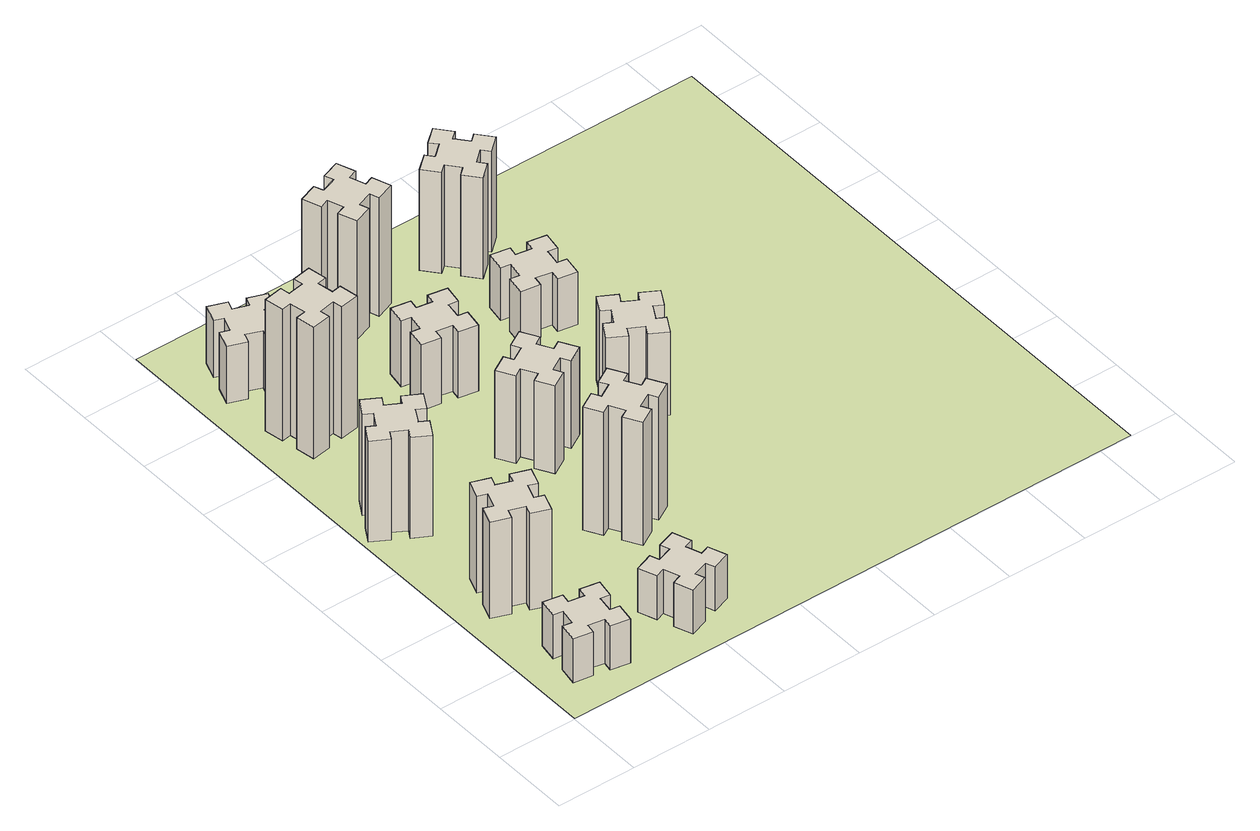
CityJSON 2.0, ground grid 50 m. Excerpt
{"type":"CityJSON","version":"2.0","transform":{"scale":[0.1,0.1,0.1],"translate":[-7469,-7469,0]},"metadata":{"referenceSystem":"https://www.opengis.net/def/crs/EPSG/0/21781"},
"CityObjects":{
"building1":{"type":"Building","attributes":{"class":"1000","function":"1000","usage":"1000","yearOfConstruction":2016,"roofType":"1000","measuredHeight":30,"storeysAboveGround":30,"storeysBelowGround":0},"geometry":[{"type":"Solid","lod":"1","boundaries":[[[[0,1,2,3,4,5,6,7,8,9,10,11,12,13,14,15,16,17,18,19]],[[17,16,20,21]],[[16,15,22,20]],[[15,14,23,22]],[[14,13,24,23]],[[13,12,25,24]],[[12,11,26,25]],[[11,10,27,26]],[[10,9,28,27]],[[9,8,29,28]],[[8,7,30,29]],[[7,6,31,30]],[[6,5,32,31]],[[5,4,33,32]],[[4,3,34,33]],[[3,2,35,34]],[[2,1,36,35]],[[1,0,37,36]],[[0,19,38,37]],[[19,18,39,38]],[[18,17,21,39]],[[24,25,26,27,28,29,30,31,32,33,34,35,36,37,38,39,21,20,22,23]]]]}]},
"building2":{"type":"Building","attributes":{"class":"1000","function":"1000","usage":"1000","yearOfConstruction":2016,"roofType":"1000","measuredHeight":66,"storeysAboveGround":30,"storeysBelowGround":0},"geometry":[{"type":"Solid","lod":"1","boundaries":[[[[40,41,42,43,44,45,46,47,48,49,50,51,52,53,54,55,56,57,58,59]],[[57,56,60,61]],[[56,55,62,60]],[[55,54,63,62]],[[54,53,64,63]],[[53,52,65,64]],[[52,51,66,65]],[[51,50,67,66]],[[50,49,68,67]],[[49,48,69,68]],[[48,47,70,69]],[[47,46,71,70]],[[46,45,72,71]],[[45,44,73,72]],[[44,43,74,73]],[[43,42,75,74]],[[42,41,76,75]],[[41,40,77,76]],[[40,59,78,77]],[[59,58,79,78]],[[58,57,61,79]],[[64,65,66,67,68,69,70,71,72,73,74,75,76,77,78,79,61,60,62,63]]]]}]},
"building3":{"type":"Building","attributes":{"class":"1000","function":"1000","usage":"1000","yearOfConstruction":2016,"roofType":"1000","measuredHeight":69,"storeysAboveGround":30,"storeysBelowGround":0},"geometry":[{"type":"Solid","lod":"1","boundaries":[[[[80,81,82,83,84,85,86,87,88,89,90,91,92,93,94,95,96,97,98,99]],[[97,96,100,101]],[[96,95,102,100]],[[95,94,103,102]],[[94,93,104,103]],[[93,92,105,104]],[[92,91,106,105]],[[91,90,107,106]],[[90,89,108,107]],[[89,88,109,108]],[[88,87,110,109]],[[87,86,111,110]],[[86,85,112,111]],[[85,84,113,112]],[[84,83,114,113]],[[83,82,115,114]],[[82,81,116,115]],[[81,80,117,116]],[[80,99,118,117]],[[99,98,119,118]],[[98,97,101,119]],[[104,105,106,107,108,109,110,111,112,113,114,115,116,117,118,119,101,100,102,103]]]]}]},
"building4":{"type":"Building","attributes":{"class":"1000","function":"1000","usage":"1000","yearOfConstruction":2016,"roofType":"1000","measuredHeight":30,"storeysAboveGround":30,"storeysBelowGround":0},"geometry":[{"type":"Solid","lod":"1","boundaries":[[[[120,121,122,123,124,125,126,127,128,129,130,131,132,133,134,135,136,137,138,139]],[[137,136,140,141]],[[136,135,142,140]],[[135,134,143,142]],[[134,133,144,143]],[[133,132,145,144]],[[132,131,146,145]],[[131,130,147,146]],[[130,129,148,147]],[[129,128,149,148]],[[128,127,150,149]],[[127,126,151,150]],[[126,125,152,151]],[[125,124,153,152]],[[124,123,154,153]],[[123,122,155,154]],[[122,121,156,155]],[[121,120,157,156]],[[120,139,158,157]],[[139,138,159,158]],[[138,137,141,159]],[[144,145,146,147,148,149,150,151,152,153,154,155,156,157,158,159,141,140,142,143]]]]}]},
"building5":{"type":"Building","attributes":{"class":"1000","function":"1000","usage":"1000","yearOfConstruction":2016,"roofType":"1000","measuredHeight":90,"storeysAboveGround":30,"storeysBelowGround":0},"geometry":[{"type":"Solid","lod":"1","boundaries":[[[[160,161,162,163,164,165,166,167,168,169,170,171,172,173,174,175,176,177,178,179]],[[177,176,180,181]],[[176,175,182,180]],[[175,174,183,182]],[[174,173,184,183]],[[173,172,185,184]],[[172,171,186,185]],[[171,170,187,186]],[[170,169,188,187]],[[169,168,189,188]],[[168,167,190,189]],[[167,166,191,190]],[[166,165,192,191]],[[165,164,193,192]],[[164,163,194,193]],[[163,162,195,194]],[[162,161,196,195]],[[161,160,197,196]],[[160,179,198,197]],[[179,178,199,198]],[[178,177,181,199]],[[184,185,186,187,188,189,190,191,192,193,194,195,196,197,198,199,181,180,182,183]]]]}]},
"building6":{"type":"Building","attributes":{"class":"1000","function":"1000","usage":"1000","yearOfConstruction":2016,"roofType":"1000","measuredHeight":39,"storeysAboveGround":30,"storeysBelowGround":0},"geometry":[{"type":"Solid","lod":"1","boundaries":[[[[200,201,202,203,204,205,206,207,208,209,210,211,212,213,214,215,216,217,218,219]],[[217,216,220,221]],[[216,215,222,220]],[[215,214,223,222]],[[214,213,224,223]],[[213,212,225,224]],[[212,211,226,225]],[[211,210,227,226]],[[210,209,228,227]],[[209,208,229,228]],[[208,207,230,229]],[[207,206,231,230]],[[206,205,232,231]],[[205,204,233,232]],[[204,203,234,233]],[[203,202,235,234]],[[202,201,236,235]],[[201,200,237,236]],[[200,219,238,237]],[[219,218,239,238]],[[218,217,221,239]],[[224,225,226,227,228,229,230,231,232,233,234,235,236,237,238,239,221,220,222,223]]]]}]},
"building7":{"type":"Building","attributes":{"class":"1000","function":"1000","usage":"1000","yearOfConstruction":2016,"roofType":"1000","measuredHeight":84,"storeysAboveGround":30,"storeysBelowGround":0},"geometry":[{"type":"Solid","lod":"1","boundaries":[[[[240,241,242,243,244,245,246,247,248,249,250,251,252,253,254,255,256,257,258,259]],[[257,256,260,261]],[[256,255,262,260]],[[255,254,263,262]],[[254,253,264,263]],[[253,252,265,264]],[[252,251,266,265]],[[251,250,267,266]],[[250,249,268,267]],[[249,248,269,268]],[[248,247,270,269]],[[247,246,271,270]],[[246,245,272,271]],[[245,244,273,272]],[[244,243,274,273]],[[243,242,275,274]],[[242,241,276,275]],[[241,240,277,276]],[[240,259,278,277]],[[259,258,279,278]],[[258,257,261,279]],[[264,265,266,267,268,269,270,271,272,273,274,275,276,277,278,279,261,260,262,263]]]]}]},
"building8":{"type":"Building","attributes":{"class":"1000","function":"1000","usage":"1000","yearOfConstruction":2016,"roofType":"1000","measuredHeight":60,"storeysAboveGround":30,"storeysBelowGround":0},"geometry":[{"type":"Solid","lod":"1","boundaries":[[[[280,281,282,283,284,285,286,287,288,289,290,291,292,293,294,295,296,297,298,299]],[[297,296,300,301]],[[296,295,302,300]],[[295,294,303,302]],[[294,293,304,303]],[[293,292,305,304]],[[292,291,306,305]],[[291,290,307,306]],[[290,289,308,307]],[[289,288,309,308]],[[288,287,310,309]],[[287,286,311,310]],[[286,285,312,311]],[[285,284,313,312]],[[284,283,314,313]],[[283,282,315,314]],[[282,281,316,315]],[[281,280,317,316]],[[280,299,318,317]],[[299,298,319,318]],[[298,297,301,319]],[[304,305,306,307,308,309,310,311,312,313,314,315,316,317,318,319,301,300,302,303]]]]}]},
"building9":{"type":"Building","attributes":{"class":"1000","function":"1000","usage":"1000","yearOfConstruction":2016,"roofType":"1000","measuredHeight":45,"storeysAboveGround":30,"storeysBelowGround":0},"geometry":[{"type":"Solid","lod":"1","boundaries":[[[[320,321,322,323,324,325,326,327,328,329,330,331,332,333,334,335,336,337,338,339]],[[337,336,340,341]],[[336,335,342,340]],[[335,334,343,342]],[[334,333,344,343]],[[333,332,345,344]],[[332,331,346,345]],[[331,330,347,346]],[[330,329,348,347]],[[329,328,349,348]],[[328,327,350,349]],[[327,326,351,350]],[[326,325,352,351]],[[325,324,353,352]],[[324,323,354,353]],[[323,322,355,354]],[[322,321,356,355]],[[321,320,357,356]],[[320,339,358,357]],[[339,338,359,358]],[[338,337,341,359]],[[344,345,346,347,348,349,350,351,352,353,354,355,356,357,358,359,341,340,342,343]]]]}]},
"building10":{"type":"Building","attributes":{"class":"1000","function":"1000","usage":"1000","yearOfConstruction":2016,"roofType":"1000","measuredHeight":81,"storeysAboveGround":30,"storeysBelowGround":0},"geometry":[{"type":"Solid","lod":"1","boundaries":[[[[360,361,362,363,364,365,366,367,368,369,370,371,372,373,374,375,376,377,378,379]],[[377,376,380,381]],[[376,375,382,380]],[[375,374,383,382]],[[374,373,384,383]],[[373,372,385,384]],[[372,371,386,385]],[[371,370,387,386]],[[370,369,388,387]],[[369,368,389,388]],[[368,367,390,389]],[[367,366,391,390]],[[366,365,392,391]],[[365,364,393,392]],[[364,363,394,393]],[[363,362,395,394]],[[362,361,396,395]],[[361,360,397,396]],[[360,379,398,397]],[[379,378,399,398]],[[378,377,381,399]],[[384,385,386,387,388,389,390,391,392,393,394,395,396,397,398,399,381,380,382,383]]]]}]},
"building11":{"type":"Building","attributes":{"class":"1000","function":"1000","usage":"1000","yearOfConstruction":2016,"roofType":"1000","measuredHeight":57,"storeysAboveGround":30,"storeysBelowGround":0},"geometry":[{"type":"Solid","lod":"1","boundaries":[[[[400,401,402,403,404,405,406,407,408,409,410,411,412,413,414,415,416,417,418,419]],[[417,416,420,421]],[[416,415,422,420]],[[415,414,423,422]],[[414,413,424,423]],[[413,412,425,424]],[[412,411,426,425]],[[411,410,427,426]],[[410,409,428,427]],[[409,408,429,428]],[[408,407,430,429]],[[407,406,431,430]],[[406,405,432,431]],[[405,404,433,432]],[[404,403,434,433]],[[403,402,435,434]],[[402,401,436,435]],[[401,400,437,436]],[[400,419,438,437]],[[419,418,439,438]],[[418,417,421,439]],[[424,425,426,427,428,429,430,431,432,433,434,435,436,437,438,439,421,420,422,423]]]]}]},
"building12":{"type":"Building","attributes":{"class":"1000","function":"1000","usage":"1000","yearOfConstruction":2016,"roofType":"1000","measuredHeight":36,"storeysAboveGround":30,"storeysBelowGround":0},"geometry":[{"type":"Solid","lod":"1","boundaries":[[[[440,441,442,443,444,445,446,447,448,449,450,451,452,453,454,455,456,457,458,459]],[[457,456,460,461]],[[456,455,462,460]],[[455,454,463,462]],[[454,453,464,463]],[[453,452,465,464]],[[452,451,466,465]],[[451,450,467,466]],[[450,449,468,467]],[[449,448,469,468]],[[448,447,470,469]],[[447,446,471,470]],[[446,445,472,471]],[[445,444,473,472]],[[444,443,474,473]],[[443,442,475,474]],[[442,441,476,475]],[[441,440,477,476]],[[440,459,478,477]],[[459,458,479,478]],[[458,457,461,479]],[[464,465,466,467,468,469,470,471,472,473,474,475,476,477,478,479,461,460,462,463]]]]}]},
"building13":{"type":"Building","attributes":{"class":"1000","function":"1000","usage":"1000","yearOfConstruction":2016,"roofType":"1000","measuredHeight":69,"storeysAboveGround":30,"storeysBelowGround":0},"geometry":[{"type":"Solid","lod":"1","boundaries":[[[[480,481,482,483,484,485,486,487,488,489,490,491,492,493,494,495,496,497,498,499]],[[497,496,500,501]],[[496,495,502,500]],[[495,494,503,502]],[[494,493,504,503]],[[493,492,505,504]],[[492,491,506,505]],[[491,490,507,506]],[[490,489,508,507]],[[489,488,509,508]],[[488,487,510,509]],[[487,486,511,510]],[[486,485,512,511]],[[485,484,513,512]],[[484,483,514,513]],[[483,482,515,514]],[[482,481,516,515]],[[481,480,517,516]],[[480,499,518,517]],[[499,498,519,518]],[[498,497,501,519]],[[504,505,506,507,508,509,510,511,512,513,514,515,516,517,518,519,501,500,502,503]]]]}]},
"landuse1":{"type":"LandUse","attributes":{"name":"plot1","function":"1010"},"geometry":[{"type":"MultiSurface","lod":"1","boundaries":[[[520,521,522,523]]]}]}
},
"vertices":[
[444,475,0],[345,492,0],[356,551,0],[237,572,0],[217,454,0],[276,444,0],[258,345,0],[199,356,0],[178,237,0],[297,217,0],[307,276,0],[405,258,0],[395,199,0],[513,178,0],[534,297,0],[475,307,0],[492,405,0],[551,395,0],[572,513,0],[454,534,0],[492,405,300],[551,395,300],[475,307,300],[534,297,300],[513,178,300],[395,199,300],[405,258,300],[307,276,300],[297,217,300],[178,237,300],[199,356,300],[258,345,300],[276,444,300],[217,454,300],[237,572,300],[356,551,300],[345,492,300],[444,475,300],[454,534,300],[572,513,300],
[289,1100,0],[255,1006,0],[199,1027,0],[157,914,0],[270,873,0],[291,929,0],[385,895,0],[364,839,0],[477,797,0],[518,910,0],[462,931,0],[496,1025,0],[552,1004,0],[593,1117,0],[480,1158,0],[460,1102,0],[366,1136,0],[387,1192,0],[274,1233,0],[233,1120,0],[366,1136,660],[387,1192,660],[460,1102,660],[480,1158,660],[593,1117,660],[552,1004,660],[496,1025,660],[462,931,660],[518,910,660],[477,797,660],[364,839,660],[385,895,660],[291,929,660],[270,873,660],[157,914,660],[199,1027,660],[255,1006,660],[289,1100,660],[233,1120,660],[274,1233,660],
[374,1926,0],[287,1976,0],[317,2028,0],[213,2088,0],[153,1984,0],[205,1954,0],[155,1867,0],[103,1897,0],[43,1793,0],[147,1733,0],[177,1785,0],[264,1735,0],[234,1683,0],[338,1623,0],[398,1727,0],[346,1757,0],[396,1844,0],[448,1814,0],[508,1918,0],[404,1978,0],[396,1844,690],[448,1814,690],[346,1757,690],[398,1727,690],[338,1623,690],[234,1683,690],[264,1735,690],[177,1785,690],[147,1733,690],[43,1793,690],[103,1897,690],[155,1867,690],[205,1954,690],[153,1984,690],[213,2088,690],[317,2028,690],[287,1976,690],[374,1926,690],[404,1978,690],[508,1918,690],
[1136,366,0],[1102,460,0],[1158,480,0],[1117,593,0],[1004,552,0],[1025,496,0],[931,462,0],[910,518,0],[797,477,0],[839,364,0],[895,385,0],[929,291,0],[873,270,0],[914,157,0],[1027,199,0],[1006,255,0],[1100,289,0],[1120,233,0],[1233,274,0],[1192,387,0],[1100,289,300],[1120,233,300],[1006,255,300],[1027,199,300],[914,157,300],[873,270,300],[929,291,300],[895,385,300],[839,364,300],[797,477,300],[910,518,300],[931,462,300],[1025,496,300],[1004,552,300],[1117,593,300],[1158,480,300],[1102,460,300],[1136,366,300],[1192,387,300],[1233,274,300],
[405,2812,0],[307,2795,0],[297,2854,0],[178,2833,0],[199,2715,0],[258,2725,0],[276,2627,0],[217,2617,0],[237,2498,0],[356,2519,0],[345,2578,0],[444,2596,0],[454,2537,0],[572,2557,0],[551,2676,0],[492,2665,0],[475,2764,0],[534,2774,0],[513,2892,0],[395,2871,0],[475,2764,900],[534,2774,900],[492,2665,900],[551,2676,900],[572,2557,900],[454,2537,900],[444,2596,900],[345,2578,900],[356,2519,900],[237,2498,900],[217,2617,900],[276,2627,900],[258,2725,900],[199,2715,900],[178,2833,900],[297,2854,900],[307,2795,900],[405,2812,900],[395,2871,900],[513,2892,900],
[462,3151,0],[496,3245,0],[552,3224,0],[593,3337,0],[480,3378,0],[460,3322,0],[366,3356,0],[387,3412,0],[274,3453,0],[233,3340,0],[289,3320,0],[255,3226,0],[199,3247,0],[157,3134,0],[270,3093,0],[291,3149,0],[385,3115,0],[364,3059,0],[477,3017,0],[518,3130,0],[385,3115,390],[364,3059,390],[291,3149,390],[270,3093,390],[157,3134,390],[199,3247,390],[255,3226,390],[289,3320,390],[233,3340,390],[274,3453,390],[387,3412,390],[366,3356,390],[460,3322,390],[480,3378,390],[593,3337,390],[552,3224,390],[496,3245,390],[462,3151,390],[518,3130,390],[477,3017,390],
[1204,1236,0],[1117,1186,0],[1087,1238,0],[983,1178,0],[1043,1074,0],[1095,1104,0],[1145,1017,0],[1093,987,0],[1153,883,0],[1257,943,0],[1227,995,0],[1314,1045,0],[1344,993,0],[1448,1053,0],[1388,1157,0],[1336,1127,0],[1286,1214,0],[1338,1244,0],[1278,1348,0],[1174,1288,0],[1286,1214,840],[1338,1244,840],[1336,1127,840],[1388,1157,840],[1448,1053,840],[1344,993,840],[1314,1045,840],[1227,995,840],[1257,943,840],[1153,883,840],[1093,987,840],[1145,1017,840],[1095,1104,840],[1043,1074,840],[983,1178,840],[1087,1238,840],[1117,1186,840],[1204,1236,840],[1174,1288,840],[1278,1348,840],
[1095,1844,0],[1145,1757,0],[1093,1727,0],[1153,1623,0],[1257,1683,0],[1227,1735,0],[1314,1785,0],[1344,1733,0],[1448,1793,0],[1388,1897,0],[1336,1867,0],[1286,1954,0],[1338,1984,0],[1278,2088,0],[1174,2028,0],[1204,1976,0],[1117,1926,0],[1087,1978,0],[983,1918,0],[1043,1814,0],[1117,1926,600],[1087,1978,600],[1204,1976,600],[1174,2028,600],[1278,2088,600],[1338,1984,600],[1286,1954,600],[1336,1867,600],[1388,1897,600],[1448,1793,600],[1344,1733,600],[1314,1785,600],[1227,1735,600],[1257,1683,600],[1153,1623,600],[1093,1727,600],[1145,1757,600],[1095,1844,600],[1043,1814,600],[983,1918,600],
[1016,2664,0],[998,2565,0],[939,2576,0],[918,2457,0],[1037,2437,0],[1047,2496,0],[1145,2478,0],[1135,2419,0],[1253,2398,0],[1274,2517,0],[1215,2527,0],[1232,2625,0],[1291,2615,0],[1312,2733,0],[1194,2754,0],[1184,2695,0],[1085,2712,0],[1096,2771,0],[977,2792,0],[957,2674,0],[1085,2712,450],[1096,2771,450],[1184,2695,450],[1194,2754,450],[1312,2733,450],[1291,2615,450],[1232,2625,450],[1215,2527,450],[1274,2517,450],[1253,2398,450],[1135,2419,450],[1145,2478,450],[1047,2496,450],[1037,2437,450],[918,2457,450],[939,2576,450],[998,2565,450],[1016,2664,450],[957,2674,450],[977,2792,450],
[1106,3215,0],[1200,3249,0],[1220,3193,0],[1333,3234,0],[1292,3347,0],[1236,3326,0],[1202,3420,0],[1258,3440,0],[1217,3553,0],[1104,3512,0],[1125,3456,0],[1031,3422,0],[1010,3478,0],[897,3437,0],[939,3324,0],[995,3345,0],[1029,3251,0],[973,3230,0],[1014,3117,0],[1127,3159,0],[1029,3251,810],[973,3230,810],[995,3345,810],[939,3324,810],[897,3437,810],[1010,3478,810],[1031,3422,810],[1125,3456,810],[1104,3512,810],[1217,3553,810],[1258,3440,810],[1202,3420,810],[1236,3326,810],[1292,3347,810],[1333,3234,810],[1220,3193,810],[1200,3249,810],[1106,3215,810],[1127,3159,810],[1014,3117,810],
[1785,1954,0],[1735,1867,0],[1683,1897,0],[1623,1793,0],[1727,1733,0],[1757,1785,0],[1844,1735,0],[1814,1683,0],[1918,1623,0],[1978,1727,0],[1926,1757,0],[1976,1844,0],[2028,1814,0],[2088,1918,0],[1984,1978,0],[1954,1926,0],[1867,1976,0],[1897,2028,0],[1793,2088,0],[1733,1984,0],[1867,1976,570],[1897,2028,570],[1954,1926,570],[1984,1978,570],[2088,1918,570],[2028,1814,570],[1976,1844,570],[1926,1757,570],[1978,1727,570],[1918,1623,570],[1814,1683,570],[1844,1735,570],[1757,1785,570],[1727,1733,570],[1623,1793,570],[1683,1897,570],[1735,1867,570],[1785,1954,570],[1733,1984,570],[1793,2088,570],
[1756,2764,0],[1738,2665,0],[1679,2676,0],[1658,2557,0],[1777,2537,0],[1787,2596,0],[1885,2578,0],[1875,2519,0],[1993,2498,0],[2014,2617,0],[1955,2627,0],[1972,2725,0],[2031,2715,0],[2052,2833,0],[1934,2854,0],[1924,2795,0],[1825,2812,0],[1836,2871,0],[1717,2892,0],[1697,2774,0],[1825,2812,360],[1836,2871,360],[1924,2795,360],[1934,2854,360],[2052,2833,360],[2031,2715,360],[1972,2725,360],[1955,2627,360],[2014,2617,360],[1993,2498,360],[1875,2519,360],[1885,2578,360],[1787,2596,360],[1777,2537,360],[1658,2557,360],[1679,2676,360],[1738,2665,360],[1756,2764,360],[1697,2774,360],[1717,2892,360],
[1888,3219,0],[1964,3283,0],[2003,3237,0],[2095,3314,0],[2018,3406,0],[1972,3368,0],[1907,3444,0],[1953,3483,0],[1876,3575,0],[1784,3498,0],[1823,3452,0],[1746,3387,0],[1708,3433,0],[1616,3356,0],[1693,3264,0],[1739,3303,0],[1803,3226,0],[1757,3188,0],[1834,3096,0],[1926,3173,0],[1803,3226,690],[1757,3188,690],[1739,3303,690],[1693,3264,690],[1616,3356,690],[1708,3433,690],[1746,3387,690],[1823,3452,690],[1784,3498,690],[1876,3575,690],[1953,3483,690],[1907,3444,690],[1972,3368,690],[2018,3406,690],[2095,3314,690],[2003,3237,690],[1964,3283,690],[1888,3219,690],[1926,3173,690],[1834,3096,690],
[5,3705,0],[3705,3705,0],[3705,5,0],[5,5,0]
]}
